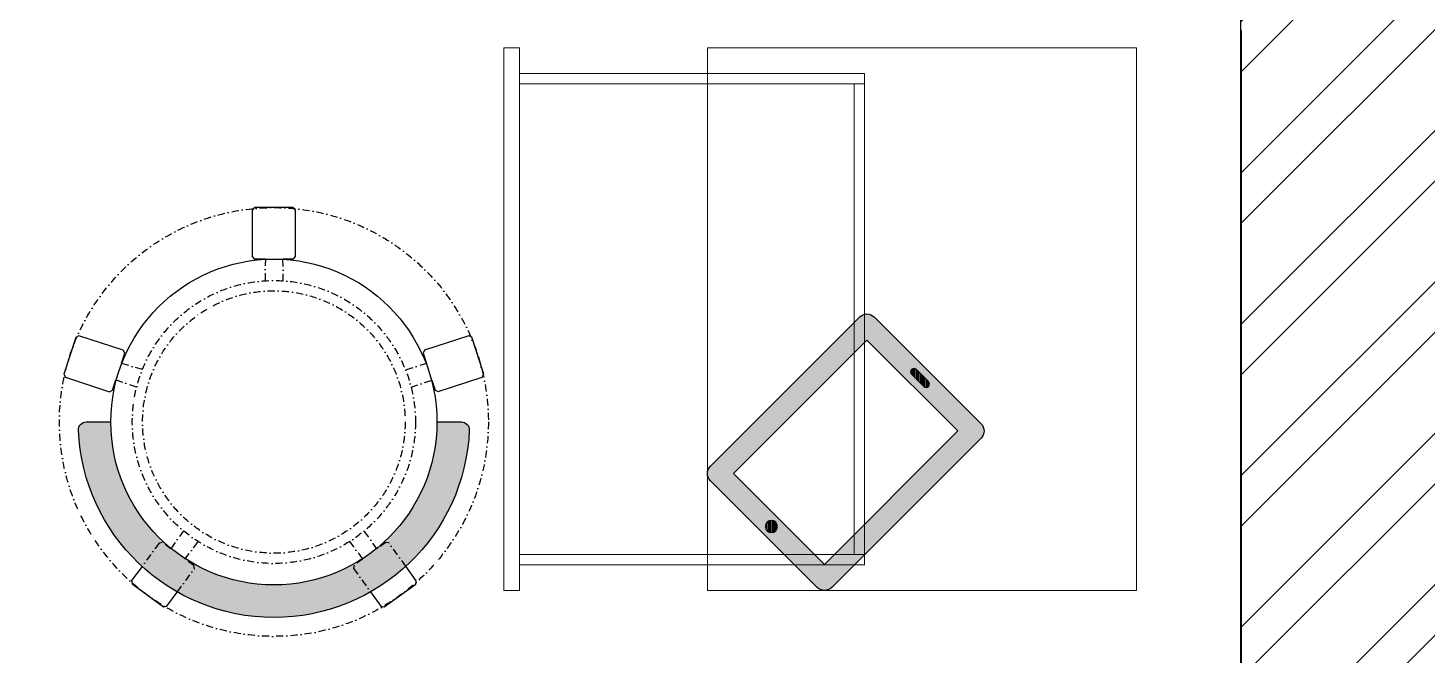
# Model space of a CAD drawing. Header units: feet. Extents: x 2549014 to 2559749, y -5462536 to -5450416.
# Drawn here: x 2555935 to 2557566, y -5455224 to -5454493 of the extents above; entities that cross this region are included whole.
import ezdxf

# ---------------------------------------------------------------- set-up
doc = ezdxf.new("R2010")
doc.units = ezdxf.units.FT
doc.header["$LTSCALE"] = 33
doc.header["$MEASUREMENT"] = 0
doc.linetypes.add('DASHDOT2', pattern=[0.5, 0.25, -0.125, 0, -0.125])
doc.layers.add('A-WALL', color=1, linetype='Continuous')
for name, color, linetype, lineweight in [('HATCH', 9, 'Continuous', 9), ('LENS-DIM', 252, 'Continuous', 5), ('LENS-FURNITURE', 13, 'Continuous', 9), ('LN-ELEVATION-1', 81, 'Continuous', 25), ('LN-HATCH', 251, 'Continuous', 0)]:
    doc.layers.add(name, color=color, linetype=linetype, lineweight=lineweight)

# ---------------------------------------------------------------- blocks, each defined once
blk = doc.blocks.new('TRIAL SET CABINET 633x500')
at = {"layer": 'LENS-FURNITURE'}
h = blk.add_hatch(color=9, dxfattribs=at)
h.dxf.hatch_style = 1
edge = h.paths.add_edge_path()
edge.add_line((-8.54246803093703, -981.9670201920668), (115.9083254579454, -857.5162267031847))
edge.add_arc((107.4230440836399, -849.030945328879), 12.00000000009463, 315, 405)
edge.add_line((115.9083254579454, -840.5456639545736), (-58.03994271345434, -666.5973957831737))
edge.add_arc((-66.52522408775982, -675.0826771574792), 12.00000000009463, 45.00000000000002, 135)
edge.add_line((-75.01050546206531, -666.5973957831737), (-199.4612989509478, -791.0481892720562))
edge.add_arc((-190.9760175766423, -799.5334706454303), 11.99999999943607, 135.0000000031442, 225.0000000031442)
edge.add_line((-199.4612989500165, -808.0187520197359), (-25.5130307786167, -981.967020191136))
edge.add_arc((-17.02774940431148, -973.4817388177615), 11.99999999943605, 224.9999999968574, 314.9999999968578)
h.paths.add_polyline_path([(-17.02774940524252, -955.0969625067663), (89.03826777357607, -849.0309453279477), (-66.52522408775982, -693.4674534666119), (-172.5912412665784, -799.5334706454305)], flags=16)
edge = h.paths.add_edge_path(flags=16)
edge.add_line((-138.2965623782947, -741.9042679787381), (-124.1544267544522, -727.7621323548956))
edge.add_arc((-121.3259996296837, -730.5905594796641), 4.000000000031514, 45.00000000000051, 134.9999999999996, ccw=False)
edge.add_arc((-121.3259996296838, -730.5905594796641), 4.000000000031584, -45.000000000000625, 44.999999999999375, ccw=False)
edge.add_line((-118.4975725049153, -733.4189866044327), (-132.6397081287578, -747.561122228275))
edge.add_arc((-135.4681352535263, -744.7326951035067), 4.000000000031524, 225.0000000000006, 314.99999999999966, ccw=False)
edge.add_arc((-135.4681352535261, -744.7326951035066), 4.000000000031665, 135.0000000000006, 225.0000000000006, ccw=False)
edge = h.paths.add_edge_path(flags=16)
edge.add_arc((44.84409394953398, -910.9027886827243), 7, 0, 360)
at = {"layer": 'LENS-FURNITURE', "lineweight": 0}
h = blk.add_hatch(dxfattribs=at)
h.set_pattern_fill('ANSI31', color=252, scale=10, angle=405)
h.set_pattern_definition([(90, (-3772352.875833935, -3684050.327587578), (-1.25, 2e-16), [])])
edge = h.paths.add_edge_path()
edge.add_line((-138.2965623782947, -741.9042679787381), (-124.1544267544522, -727.7621323548956))
edge.add_arc((-121.3259996296837, -730.5905594796641), 4.000000000031514, 45.00000000000051, 134.9999999999996, ccw=False)
edge.add_arc((-121.3259996296838, -730.5905594796641), 4.000000000031584, -45.000000000000625, 44.999999999999375, ccw=False)
edge.add_line((-118.4975725049153, -733.4189866044327), (-132.6397081287578, -747.561122228275))
edge.add_arc((-135.4681352535263, -744.7326951035067), 4.000000000031524, 225.0000000000006, 314.99999999999966, ccw=False)
edge.add_arc((-135.4681352535261, -744.7326951035066), 4.000000000031665, 135.0000000000006, 225.0000000000006, ccw=False)
edge = h.paths.add_edge_path()
edge.add_arc((44.84409394953398, -910.9027886827243), 7, 0, 360)
blk.add_circle((0, 0), 50.09224864585668)
at = {"layer": 'LENS-FURNITURE'}
blk.add_lwpolyline([(119.4230440827086, -352.4817388160154), (119.4230440827086, -985.4817388160156), (-380.5769559172913, -985.4817388160156), (-380.5769559172913, -352.4817388160154)], close=True, dxfattribs=at)
at = {"layer": 'LENS-FURNITURE', "color": 146}
for points in [[(338.5359051078558, -352.4817388160154), (338.5359051078558, -985.4817388160156), (356.5359051078559, -985.4817388160156), (356.5359051078559, -352.4817388160154)], [(-63.4640948921442, -382.4817388160154), (-63.4640948921442, -394.4817388160154), (338.5359051078558, -394.4817388160154), (338.5359051078558, -382.4817388160154)], [(-63.4640948921442, -394.4817388160154), (-63.4640948921442, -943.4817388160153), (-51.4640948921442, -943.4817388160153), (-51.4640948921442, -394.4817388160154)], [(-63.4640948921442, -955.4817388160152), (-63.4640948921442, -943.4817388160153), (338.5359051078558, -943.4817388160153), (338.5359051078558, -955.4817388160152)]]:
    blk.add_lwpolyline(points, close=True, dxfattribs=at)
at = {"layer": 'LENS-FURNITURE', "color": 18, "lineweight": 30}
for points in [[(-8.54246803093703, -981.9670201920668), (115.9083254579454, -857.5162267031847, 0.4142135623730951), (115.9083254579454, -840.5456639545736), (-58.03994271345434, -666.5973957831737, 0.4142135623730951), (-75.01050546206531, -666.5973957831737), (-199.4612989509478, -791.0481892720562, 0.4142135623730951), (-199.4612989500165, -808.0187520197359), (-25.51303077861669, -981.967020191136, 0.4142135623730951)], [(-138.2965623782947, -741.9042679787381), (-124.1544267544522, -727.7621323548956, -0.4142135623730951), (-118.4975725049153, -727.7621323548956), (-118.4975725049153, -727.7621323548956, -0.4142135623730951), (-118.4975725049153, -733.4189866044327), (-132.6397081287578, -747.561122228275, -0.4142135623730951), (-138.2965623782947, -747.561122228275), (-138.2965623782947, -747.561122228275, -0.4142135623730951)]]:
    blk.add_lwpolyline(points, format="xyb", close=True, dxfattribs=at)
blk.add_lwpolyline([(-17.02774940524252, -955.0969625067663), (89.03826777357607, -849.0309453279477), (-66.52522408775982, -693.4674534666119), (-172.5912412665784, -799.5334706454305)], close=True, dxfattribs=at)
blk.add_circle((44.84409394953398, -910.9027886827243), 7, dxfattribs=at)
blk = doc.blocks.new('DR STOOL')
at = {"layer": 'HATCH'}
h = blk.add_hatch(dxfattribs=at)
h.set_pattern_fill('ANSI36', color=250, angle=-90.00000000000001)
h.set_pattern_definition([(315, (-227.8099174643867, 917.3997257252777), (6.173926083235043, -1.683798022700468), [7.9375, -1.587499999999999, 0, -1.587499999999999])])
edge = h.paths.add_edge_path()
edge.add_line((-190.0000000041909, 4.511094e-10), (-218.6899174675346, 4.511094e-10))
edge.add_arc((-218.6899174670689, 9.120000000388245), 9.119999999940092, 177.6119845363388, 269.9999999996136, ccw=False)
edge.add_arc((-1.8626451e-09, 3.565219e-10), 228.000000002257, 2.3880154632688004, 177.6119845367313, ccw=False)
edge.add_arc((218.6899174633436, 9.120000000497384), 9.120000000051716, -90.00000000034493, 2.3880154629299, ccw=False)
edge.add_line((218.6899174633436, 4.511094e-10), (190, 4.511094e-10))
edge.add_arc((-1.8626451e-09, 4.511094e-10), 190.000000001979, -1.27e-14, 180)
at = {"layer": 'LN-ELEVATION-1', "color": 1, "ltscale": 100}
for p, q in [((-128.6221585394814, 215.4841044476634), (-165.2704676063731, 189.0243927398114)), ((-124.7228340068832, 214.8545704018979), (-128.6221585394814, 215.4841044476634)), ((-112.6981821293011, 198.1996966340157), (-124.7228340068832, 214.8545704018979)), ((124.7553772013634, 214.9803744515593), (112.5488144652918, 198.2845540212292)), ((128.7014972954057, 215.5933048763618), (124.7553772013634, 214.9803744515593)), ((128.7014972954057, 215.5933048763618), (124.7553772013634, 214.9803744515593)), ((165.1911288509145, 188.915192311113), (128.7014972954057, 215.5933048763618)), ((165.1911288509145, 188.915192311113), (128.7014972954057, 215.5933048763618)), ((-165.2704676063731, 189.0243927398114), (-165.9069543029182, 185.0820035930228)), ((-165.9069543029182, 185.0820035930228), (-153.8003208162263, 168.3135803133482)), ((153.6734594982117, 168.4294150282658), (165.7973639420234, 185.0121775862135)), ((165.7973639420234, 185.0121775862135), (165.1911288509145, 188.915192311113)), ((165.7973639420234, 185.0121775862135), (165.1911288509145, 188.915192311113)), ((-191.2928382232785, -35.45407700946089), (-242.9550312487409, -52.24013893969095)), ((-187.9259491492994, -37.1695928365807), (-191.2928382232785, -35.45407700946089)), ((-184.1424400564283, -48.81403796559607), (-187.9259491492994, -37.1695928365807)), ((188.0651108901948, -36.96233201187715), (184.0504167033359, -49.19388854173303)), ((191.3981811110861, -35.27656588272658), (188.0651108901948, -36.96233201187715)), ((243.0100176925771, -52.21682526778022), (191.3981811110861, -35.27656588272658)), ((-242.9550312487409, -52.24013893969095), (-244.7482102331705, -55.75945052818861)), ((-244.7482102331705, -55.75945052818861), (-230.7800458371639, -98.74904560100549)), ((230.715890809428, -98.7280946081737), (244.8123673382215, -55.78040257930116)), ((244.8123673382215, -55.78040257930116), (243.0100176925771, -52.21682526778022)), ((-173.8639617776498, -80.4479453730819), (-177.8421125086024, -68.2044548037811)), ((-175.5596735184081, -83.7759667420105), (-173.8639617776498, -80.4479453730819)), ((177.6922140880488, -68.56540505095472), (173.8739495249465, -80.1985000452405)), ((173.8739495249465, -80.1985000452405), (175.5794035866856, -83.5704969359358)), ((-227.2218665438704, -100.5620286722478), (-175.5596735184081, -83.7759667420105)), ((175.5794035866856, -83.5704969359358), (227.1912401677109, -100.5107563209894)), ((-230.7800458371639, -98.74904560100549), (-227.2218665438704, -100.5620286722478)), ((227.1912401677109, -100.5107563209894), (230.715890809428, -98.7280946081737)), ((-22.72193054761737, -190.2142363802995), (-25.39390889601782, -192.886214728569)), ((-25.39390889601782, -192.886214728569), (-25.39390889601782, -247.2070584567482)), ((-10.47823652112856, -190.2142363802995), (-22.72193054761737, -190.2142363802995)), ((22.78362171910703, -190.2142363802995), (9.910054048988968, -190.2142363802995)), ((25.42475448176265, -192.8553691428751), (22.78362171910703, -190.2142363802995)), ((25.42475448176265, -247.1762128710543), (25.42475448176265, -192.8553691428751)), ((-25.39390889601782, -247.2070584567482), (-22.60096735274419, -250)), ((-22.60096735274419, -250), (22.60096735274419, -250)), ((22.60096735274419, -250), (25.42475448176265, -247.1762128710543))]:
    blk.add_line(p, q, dxfattribs=at)
at = {"layer": 'LN-ELEVATION-1', "linetype": 'DASHDOT2'}
for p, q in [((-92.92521573789418, 170.8129362839827), (-112.6981821293011, 198.1996966340157)), ((112.5488144652918, 198.2845540212292), (92.69529851106927, 171.1294289919315)), ((-153.8003208162263, 168.3135803133482), (-134.1093360339291, 141.0403694751003)), ((-103.4542870586738, 159.9154408004979), (-93.52748446213081, 167.0824927485227)), ((-93.52748446213081, 167.0824927485227), (-92.92521573789418, 170.8129362839827)), ((92.69529851106927, 171.1294289919315), (93.26858203159645, 167.4385604566923)), ((93.26858203159645, 167.4385604566923), (103.6608748426661, 159.8406005539291)), ((133.7372852512635, 141.1612321265929), (153.6734594982117, 168.4294150282658)), ((-130.4219571123831, 140.4450534014686), (-119.9844727469608, 147.9808124662595)), ((-119.9844727469608, 147.9808124662595), (-105.3687285655178, 126.9741353208374)), ((-88.15393704269081, 139.4771787207864), (-103.4542870586738, 159.9154408004979)), ((103.6608748426661, 159.8406005539291), (88.19885099539533, 139.4487815762331)), ((105.4096150295809, 126.94019481352), (120.1194891873747, 147.8074627162714)), ((120.1194891873747, 147.8074627162714), (130.0033113472163, 140.5812532722048)), ((-134.1093360339291, 141.0403694751003), (-130.4219571123831, 140.4450534014686)), ((130.0033113472163, 140.5812532722048), (133.7372852512635, 141.1612321265929)), ((-159.954806596972, -40.49024384317454), (-184.1424400564283, -48.81403796559607)), ((184.0504167033359, -49.19388854173303), (159.8786162491887, -40.79004861696012)), ((-177.8421125086024, -68.2044548037811), (-153.4148110738024, -60.73628028803068)), ((153.3006618716754, -61.02382378749462), (177.6922140880488, -68.56540505095472)), ((-10.92024635523557, -164.6382343793375), (-10.47823652112856, -190.2142363802995)), ((9.910054048988968, -190.2142363802995), (10.35584833659231, -164.674698740353))]:
    blk.add_line(p, q, dxfattribs=at)
at = {"layer": 'LN-ELEVATION-1', "color": 1, "ltscale": 100}
blk.add_lwpolyline([(-190.0000000023283, 0), (-218.6899174656719, 0, -0.4264743413925903), (-227.8019973598421, 9.5, -0.959166304662544), (227.8019973593764, 9.5, -0.4264743413925903), (218.6899174647406, 0), (190.0000000013969, 0)], format="xyb", dxfattribs=at)
at = {"layer": 'LN-ELEVATION-1', "linetype": 'DASHDOT2'}
for radius in [250, 165, 153]:
    blk.add_circle((0, 0), radius, dxfattribs=at)
at = {"layer": 'LN-ELEVATION-1', "color": 1, "ltscale": 100}
blk.add_circle((0, 0), 190, dxfattribs=at)
blk = doc.blocks.new('A$C5bd52c87')
at = {"layer": 'LN-HATCH'}
h = blk.add_hatch(dxfattribs=at)
h.set_pattern_fill('ANSI32', color=256, scale=333, angle=180)
h.set_pattern_definition([(225, (-7269012.479034993, 5277620.569756639), (88.29995930067012, -88.29995930067015), []), (225, (-7269071.345674428, 5277620.569756639), (88.29995930067012, -88.29995930067015), [])])
h.paths.add_polyline_path([(4966.6885955045, 1150.895703239366), (-3808.3114044955, 1150.895703239366), (-3808.3114044955, 890.8957041930406), (4966.6885955045, 890.8957041930406)])
h.paths.add_polyline_path([(-3808.3114044955, 890.8957041930406), (-4068.311405449175, 890.8957041930406), (-4068.311405449175, -2340.104296760634), (-3808.3114044955, -2340.104296760634)])
h.paths.add_polyline_path([(-3808.3114044955, -2600.104296760634), (-4068.311405449175, -2600.104296760634), (-4068.311405449175, -6198.104296760633), (-3808.3114044955, -6198.104296760633)])
h.paths.add_polyline_path([(650.6885955045, -6198.104296760633), (-169.3114044955, -6198.104296760633), (-169.3114044955, -6458.104296760634), (650.6885955045, -6458.104296760634)])
h.paths.add_polyline_path([(6346.626095500774, 1150.895703239366), (5906.6885955045, 1150.895703239366), (5906.6885955045, 890.8957041930406), (6346.626095500774, 890.8957041930406)])
h.paths.add_polyline_path([(4521.626095500775, -480.1042967606336), (4526.688595504499, -480.1042967606336), (4521.626095500775, 890.8957041930406), (4266.688594550825, 890.8957041930406), (4266.688594550825, -1073.104296758771), (4521.626095500775, -1073.104296758771)])
h.paths.add_polyline_path([(5281.626095500776, -423.1042967587709), (5281.626095500776, -583.1042967587709), (6406.751095508226, -583.1042967587709), (6406.751095508226, -2340.104296760634), (6666.751095508226, -2340.104296760634), (6666.751095508226, 890.8957041930406), (6347.954220505432, 890.8957041921095), (6345.422970503569, -423.1042967597022)])
h.paths.add_polyline_path([(4426.6885955045, -2618.104296758771), (4266.688594550825, -2618.104296758771), (4266.688594550825, -6198.104296760633), (4526.688595504499, -6198.104296760633), (4526.688595504499, -3798.104296760634), (6666.751095508224, -3798.104296760634), (6666.751095508224, -2600.104296760634), (6406.751095508226, -2600.104296760634), (6406.751095508226, -3538.104296760634), (4426.6885955045, -3538.104296760633)])
h.paths.add_polyline_path([(4264.188594550826, -2358.104296758771), (4524.1885955045, -2358.104296758771), (4526.626095500774, -1823.104296758771), (4266.688594550825, -1823.104296758771)])
at = {"layer": 'A-WALL'}
blk.add_line((4266.688594550825, 197.8957041930407), (4266.688594550825, -583.1042967606335), dxfattribs=at)
blk.add_lwpolyline([(4266.6260945471, -1073.104296758771), (4266.6260945471, 890.8957041949033), (-3808.373904499226, 890.8957041949033), (-3808.373904499226, -6198.104296758771)], dxfattribs=at)

msp = doc.modelspace()

# ---------------------------------------------------------------- block references
at = {"layer": 'LENS-DIM', "color": 2}
msp.add_blockref('A$C5bd52c87', (2553082.419596491, -5454694.03884032), dxfattribs=at)
at = {"layer": 'LENS-FURNITURE', "xscale": -1}
msp.add_blockref('TRIAL SET CABINET 633x500', (2556846.650693362, -5454163.498316598), dxfattribs=at)
at = {"layer": 'LENS-FURNITURE', "rotation": 180}
msp.add_blockref('DR STOOL', (2556221.906243997, -5454952.542639411), dxfattribs=at)

doc.saveas('drawing.dxf')
